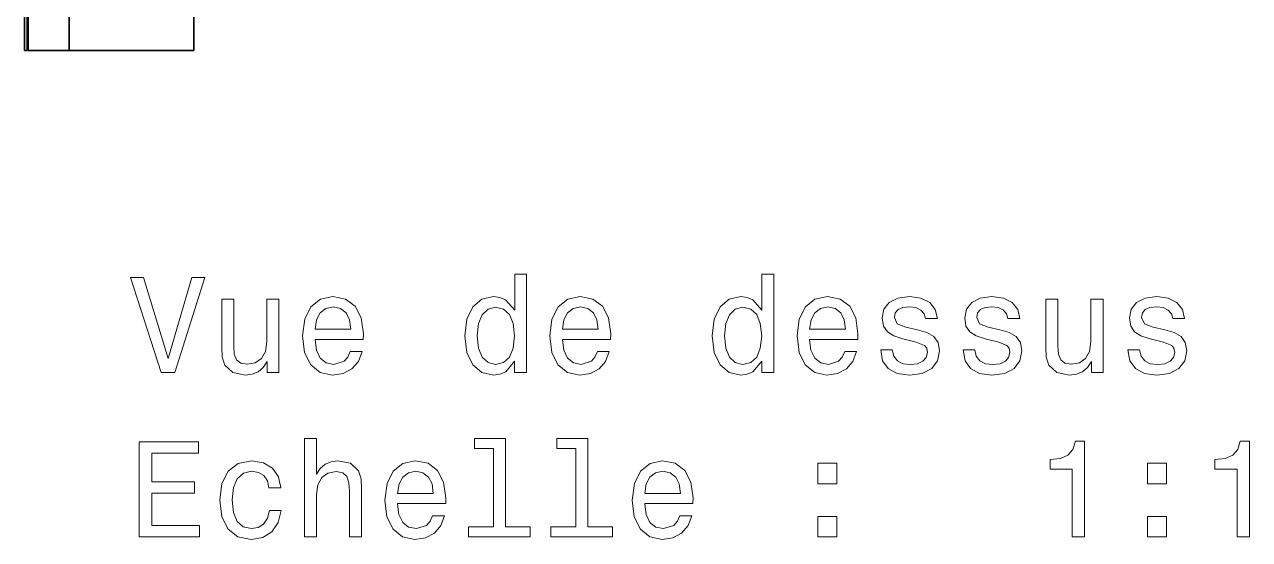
# Model space of a CAD drawing. Extents: x 386 to 1062, y 188 to 634.
# Drawn here: x 590.23 to 635.35, y 188.43 to 207.39 of the extents above; entities that cross this region are included whole.
import ezdxf

# ---------------------------------------------------------------- set-up
doc = ezdxf.new("R2010")
doc.units = 0

msp = doc.modelspace()

# ---------------------------------------------------------------- linework, layer by layer
at = {"color": 7, "lineweight": 35, "ltscale": 0.165}
msp.add_line((596.471, 206.432), (596.471, 213.032), dxfattribs=at)
at = {"color": 7, "lineweight": 35, "ltscale": 0.0825}
for p, q in [((590.371, 209.732), (590.371, 206.432)), ((591.871, 209.732), (591.871, 206.432)), ((591.871, 209.732), (591.871, 206.432))]:
    msp.add_line(p, q, dxfattribs=at)
at = {"color": 7, "lineweight": 35, "ltscale": 0.063246}
msp.add_line((590.23, 206.438), (590.23, 208.968), dxfattribs=at)
at = {"color": 7, "lineweight": 35, "ltscale": 0.059154}
msp.add_line((590.33, 208.804), (590.33, 206.438), dxfattribs=at)
at = {"color": 7, "lineweight": 35, "ltscale": 0.002499}
msp.add_line((590.23, 206.438), (590.33, 206.438), dxfattribs=at)
at = {"color": 7, "lineweight": 35, "ltscale": 0.0375}
msp.add_line((591.871, 206.432), (590.371, 206.432), dxfattribs=at)
at = {"color": 7, "lineweight": 35, "ltscale": 0.060001}
msp.add_line((591.871, 206.432), (594.271, 206.432), dxfattribs=at)
at = {"color": 7, "lineweight": 35, "ltscale": 0.055}
msp.add_line((594.271, 206.432), (596.471, 206.432), dxfattribs=at)
msp.add_line((594.271, 206.432), (596.471, 206.432), dxfattribs=at)
at = {"color": 7, "lineweight": 13}
for points in [[(608.282, 194.994), (608.282, 194.575), (608.726, 194.575), (608.726, 198.196), (608.287, 198.196), (608.287, 196.87), (607.95, 197.253), (607.743, 197.344), (607.506, 197.379), (607.077, 197.278), (606.744, 196.996), (606.527, 196.542), (606.452, 195.932), (606.527, 195.321), (606.744, 194.862), (607.077, 194.575), (607.506, 194.479), (607.743, 194.514), (607.955, 194.605)], [(617.391, 194.994), (617.391, 194.575), (617.834, 194.575), (617.834, 198.196), (617.396, 198.196), (617.396, 196.87), (617.058, 197.253), (616.851, 197.344), (616.614, 197.379), (616.185, 197.278), (615.852, 196.996), (615.635, 196.542), (615.56, 195.932), (615.635, 195.321), (615.852, 194.862), (616.185, 194.575), (616.614, 194.479), (616.851, 194.514), (617.063, 194.605)], [(596.396, 198.08), (595.518, 195.099), (594.615, 198.08), (594.136, 198.08), (595.266, 194.575), (595.77, 194.575), (596.875, 198.08)], [(599.598, 197.283), (599.154, 197.283), (599.154, 195.72), (599.104, 195.357), (598.958, 195.094), (598.731, 194.933), (598.433, 194.883), (598.196, 194.923), (598.045, 195.044), (597.959, 195.251), (597.939, 195.543), (597.939, 197.283), (597.495, 197.283), (597.495, 195.503), (597.51, 195.145), (597.606, 194.847), (597.898, 194.575), (598.367, 194.479), (598.62, 194.514), (598.836, 194.605), (599.023, 194.762), (599.174, 194.988), (599.174, 194.575), (599.598, 194.575)], [(600.934, 195.8), (602.71, 195.8), (602.715, 196.007), (602.634, 196.587), (602.412, 197.021), (602.059, 197.283), (601.59, 197.379), (601.131, 197.278), (600.778, 196.996), (600.551, 196.537), (600.47, 195.932), (600.546, 195.311), (600.773, 194.857), (601.121, 194.575), (601.575, 194.479), (601.968, 194.545), (602.291, 194.716), (602.528, 194.988), (602.664, 195.352), (602.226, 195.352), (602.135, 195.15), (602.004, 194.999), (601.63, 194.878), (601.343, 194.933), (601.126, 195.11), (600.985, 195.397), (600.934, 195.785)], [(610.042, 195.8), (611.818, 195.8), (611.823, 196.007), (611.742, 196.587), (611.52, 197.021), (611.167, 197.283), (610.698, 197.379), (610.239, 197.278), (609.886, 196.996), (609.659, 196.537), (609.579, 195.932), (609.654, 195.311), (609.881, 194.857), (610.229, 194.575), (610.683, 194.479), (611.076, 194.545), (611.399, 194.716), (611.636, 194.988), (611.772, 195.352), (611.334, 195.352), (611.243, 195.15), (611.112, 194.999), (610.738, 194.878), (610.451, 194.933), (610.234, 195.11), (610.093, 195.397), (610.042, 195.785)], [(619.151, 195.8), (620.926, 195.8), (620.931, 196.007), (620.85, 196.587), (620.628, 197.021), (620.275, 197.283), (619.806, 197.379), (619.347, 197.278), (618.994, 196.996), (618.767, 196.537), (618.687, 195.932), (618.762, 195.311), (618.989, 194.857), (619.337, 194.575), (619.791, 194.479), (620.184, 194.545), (620.507, 194.716), (620.744, 194.988), (620.88, 195.352), (620.442, 195.352), (620.351, 195.15), (620.22, 194.999), (619.847, 194.878), (619.559, 194.933), (619.342, 195.11), (619.201, 195.397), (619.151, 195.785)], [(623.125, 196.153), (622.696, 196.254), (622.378, 196.37), (622.272, 196.607), (622.303, 196.774), (622.409, 196.895), (622.58, 196.97), (622.827, 197.001), (623.064, 196.97), (623.251, 196.88), (623.372, 196.744), (623.422, 196.562), (623.856, 196.562), (623.856, 196.572), (623.78, 196.9), (623.573, 197.157), (623.251, 197.318), (622.827, 197.379), (622.398, 197.318), (622.086, 197.152), (621.889, 196.905), (621.829, 196.592), (621.874, 196.29), (622.015, 196.078), (622.247, 195.927), (622.585, 195.821), (623.079, 195.7), (623.382, 195.574), (623.463, 195.473), (623.493, 195.321), (623.447, 195.135), (623.326, 194.994), (623.13, 194.903), (622.867, 194.872), (622.59, 194.903), (622.388, 195.009), (622.252, 195.18), (622.197, 195.417), (621.768, 195.417), (621.839, 195.014), (622.045, 194.721), (622.373, 194.545), (622.827, 194.479), (623.301, 194.545), (623.649, 194.721), (623.861, 195.004), (623.937, 195.372), (623.881, 195.689), (623.725, 195.906), (623.468, 196.048)], [(626.161, 196.153), (625.732, 196.254), (625.414, 196.37), (625.308, 196.607), (625.339, 196.774), (625.445, 196.895), (625.616, 196.97), (625.863, 197.001), (626.1, 196.97), (626.287, 196.88), (626.408, 196.744), (626.458, 196.562), (626.892, 196.562), (626.892, 196.572), (626.816, 196.9), (626.609, 197.157), (626.287, 197.318), (625.863, 197.379), (625.434, 197.318), (625.122, 197.152), (624.925, 196.905), (624.865, 196.592), (624.91, 196.29), (625.051, 196.078), (625.283, 195.927), (625.621, 195.821), (626.115, 195.7), (626.418, 195.574), (626.499, 195.473), (626.529, 195.321), (626.483, 195.135), (626.362, 194.994), (626.166, 194.903), (625.903, 194.872), (625.626, 194.903), (625.424, 195.009), (625.288, 195.18), (625.233, 195.417), (624.804, 195.417), (624.875, 195.014), (625.081, 194.721), (625.409, 194.545), (625.863, 194.479), (626.337, 194.545), (626.685, 194.721), (626.897, 195.004), (626.973, 195.372), (626.917, 195.689), (626.761, 195.906), (626.504, 196.048)], [(629.958, 197.283), (629.514, 197.283), (629.514, 195.72), (629.464, 195.357), (629.318, 195.094), (629.091, 194.933), (628.793, 194.883), (628.556, 194.923), (628.405, 195.044), (628.319, 195.251), (628.299, 195.543), (628.299, 197.283), (627.855, 197.283), (627.855, 195.503), (627.87, 195.145), (627.966, 194.847), (628.259, 194.575), (628.728, 194.479), (628.98, 194.514), (629.197, 194.605), (629.383, 194.762), (629.535, 194.988), (629.535, 194.575), (629.958, 194.575)], [(632.233, 196.153), (631.804, 196.254), (631.486, 196.37), (631.38, 196.607), (631.411, 196.774), (631.517, 196.895), (631.688, 196.97), (631.935, 197.001), (632.172, 196.97), (632.359, 196.88), (632.48, 196.744), (632.53, 196.562), (632.964, 196.562), (632.964, 196.572), (632.888, 196.9), (632.682, 197.157), (632.359, 197.318), (631.935, 197.379), (631.506, 197.318), (631.194, 197.152), (630.997, 196.905), (630.937, 196.592), (630.982, 196.29), (631.123, 196.078), (631.355, 195.927), (631.693, 195.821), (632.187, 195.7), (632.49, 195.574), (632.571, 195.473), (632.601, 195.321), (632.555, 195.135), (632.434, 194.994), (632.238, 194.903), (631.976, 194.872), (631.698, 194.903), (631.496, 195.009), (631.36, 195.18), (631.305, 195.417), (630.876, 195.417), (630.947, 195.014), (631.153, 194.721), (631.481, 194.545), (631.935, 194.479), (632.409, 194.545), (632.757, 194.721), (632.969, 195.004), (633.045, 195.372), (632.989, 195.689), (632.833, 195.906), (632.576, 196.048)], [(600.934, 196.174), (600.99, 196.522), (601.126, 196.779), (601.333, 196.935), (601.605, 196.991), (601.872, 196.935), (602.079, 196.779), (602.205, 196.522), (602.251, 196.174)], [(607.581, 196.981), (607.874, 196.91), (608.096, 196.713), (608.227, 196.385), (608.277, 195.932), (608.227, 195.473), (608.096, 195.145), (607.874, 194.943), (607.581, 194.878), (607.304, 194.943), (607.092, 195.145), (606.951, 195.478), (606.906, 195.932), (606.951, 196.38), (607.092, 196.708), (607.304, 196.91)], [(610.042, 196.174), (610.098, 196.522), (610.234, 196.779), (610.441, 196.935), (610.713, 196.991), (610.981, 196.935), (611.187, 196.779), (611.313, 196.522), (611.359, 196.174)], [(616.689, 196.981), (616.982, 196.91), (617.204, 196.713), (617.335, 196.385), (617.385, 195.932), (617.335, 195.473), (617.204, 195.145), (616.982, 194.943), (616.689, 194.878), (616.412, 194.943), (616.2, 195.145), (616.059, 195.478), (616.014, 195.932), (616.059, 196.38), (616.2, 196.708), (616.412, 196.91)], [(619.151, 196.174), (619.206, 196.522), (619.342, 196.779), (619.549, 196.935), (619.821, 196.991), (620.089, 196.935), (620.295, 196.779), (620.421, 196.522), (620.467, 196.174)], [(594.459, 188.528), (596.678, 188.528), (596.678, 188.952), (594.923, 188.952), (594.923, 190.137), (596.486, 190.137), (596.486, 190.555), (594.923, 190.555), (594.923, 191.604), (596.638, 191.604), (596.638, 192.028), (594.459, 192.028)], [(600.546, 188.528), (600.99, 188.528), (600.99, 190.092), (601.035, 190.45), (601.182, 190.712), (601.409, 190.873), (601.711, 190.934), (601.953, 190.883), (602.104, 190.747), (602.18, 190.52), (602.205, 190.218), (602.205, 188.528), (602.649, 188.528), (602.649, 190.308), (602.629, 190.666), (602.538, 190.964), (602.241, 191.236), (601.777, 191.332), (601.524, 191.297), (601.308, 191.201), (601.126, 191.05), (600.99, 190.843), (600.99, 192.149), (600.546, 192.149)], [(607.501, 191.776), (607.501, 188.901), (606.588, 188.901), (606.588, 188.528), (608.852, 188.528), (608.852, 188.901), (607.945, 188.901), (607.945, 192.149), (606.805, 192.149), (606.805, 191.776)], [(610.537, 191.776), (610.537, 188.901), (609.624, 188.901), (609.624, 188.528), (611.888, 188.528), (611.888, 188.901), (610.981, 188.901), (610.981, 192.149), (609.841, 192.149), (609.841, 191.776)], [(628.823, 188.528), (629.282, 188.528), (629.282, 192.053), (628.939, 192.053), (628.849, 191.746), (628.667, 191.539), (628.39, 191.418), (628.006, 191.378), (628.006, 191.019), (628.823, 191.019)], [(634.896, 188.528), (635.354, 188.528), (635.354, 192.053), (635.012, 192.053), (634.921, 191.746), (634.739, 191.539), (634.462, 191.418), (634.079, 191.378), (634.079, 191.019), (634.896, 191.019)], [(599.235, 190.339), (599.674, 190.339), (599.583, 190.742), (599.366, 191.06), (599.028, 191.257), (598.589, 191.332), (598.105, 191.231), (597.737, 190.949), (597.505, 190.49), (597.424, 189.875), (597.5, 189.264), (597.727, 188.811), (598.085, 188.528), (598.574, 188.432), (599.008, 188.508), (599.346, 188.72), (599.578, 189.053), (599.679, 189.496), (599.255, 189.496), (599.179, 189.214), (599.038, 189.002), (598.836, 188.871), (598.589, 188.831), (598.282, 188.896), (598.06, 189.098), (597.924, 189.426), (597.878, 189.89), (597.924, 190.344), (598.065, 190.671), (598.292, 190.873), (598.589, 190.944), (598.852, 190.898), (599.048, 190.782), (599.179, 190.591)], [(603.97, 189.754), (605.746, 189.754), (605.751, 189.96), (605.67, 190.54), (605.448, 190.974), (605.095, 191.236), (604.626, 191.332), (604.167, 191.231), (603.814, 190.949), (603.587, 190.49), (603.506, 189.885), (603.582, 189.264), (603.809, 188.811), (604.157, 188.528), (604.611, 188.432), (605.004, 188.498), (605.327, 188.669), (605.564, 188.942), (605.7, 189.305), (605.262, 189.305), (605.171, 189.103), (605.04, 188.952), (604.666, 188.831), (604.379, 188.886), (604.162, 189.063), (604.021, 189.35), (603.97, 189.738)], [(613.079, 189.754), (614.854, 189.754), (614.859, 189.96), (614.778, 190.54), (614.556, 190.974), (614.203, 191.236), (613.734, 191.332), (613.275, 191.231), (612.922, 190.949), (612.695, 190.49), (612.615, 189.885), (612.69, 189.264), (612.917, 188.811), (613.265, 188.528), (613.719, 188.432), (614.112, 188.498), (614.435, 188.669), (614.672, 188.942), (614.808, 189.305), (614.37, 189.305), (614.279, 189.103), (614.148, 188.952), (613.774, 188.831), (613.487, 188.886), (613.27, 189.063), (613.129, 189.35), (613.079, 189.738)], [(603.97, 190.127), (604.026, 190.475), (604.162, 190.732), (604.369, 190.888), (604.641, 190.944), (604.909, 190.888), (605.115, 190.732), (605.241, 190.475), (605.287, 190.127)], [(613.079, 190.127), (613.134, 190.475), (613.27, 190.732), (613.477, 190.888), (613.749, 190.944), (614.017, 190.888), (614.223, 190.732), (614.349, 190.475), (614.395, 190.127)], [(619.458, 190.485), (620.154, 190.485), (620.154, 191.236), (619.458, 191.236)], [(631.602, 190.485), (632.298, 190.485), (632.298, 191.236), (631.602, 191.236)], [(619.458, 188.528), (620.154, 188.528), (620.154, 189.28), (619.458, 189.28)], [(631.602, 188.528), (632.298, 188.528), (632.298, 189.28), (631.602, 189.28)]]:
    msp.add_lwpolyline(points, close=True, dxfattribs=at)

doc.saveas('drawing.dxf')
